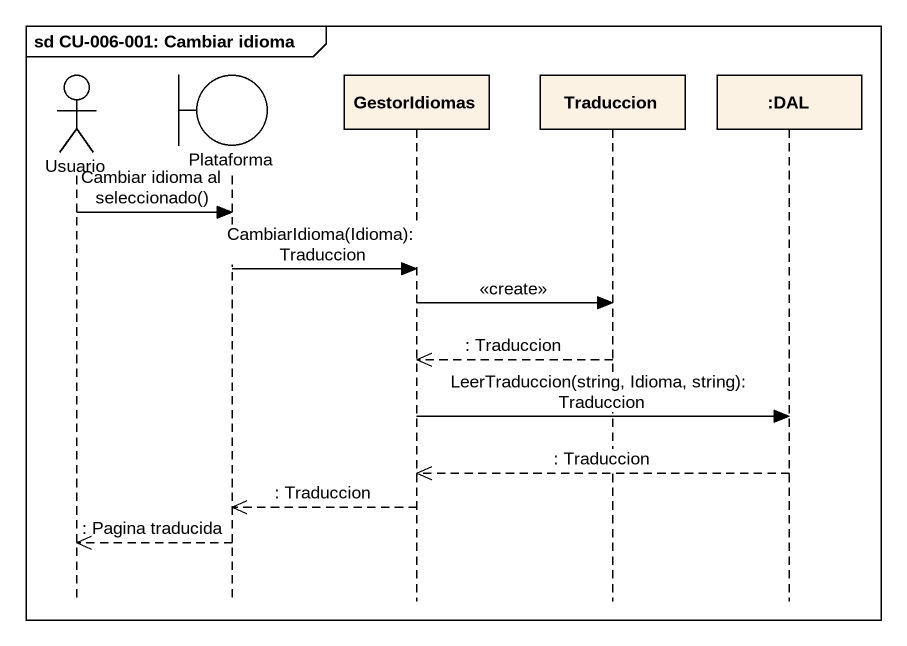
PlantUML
@startuml
mainframe sd CU-006-001: Cambiar idioma
hide footbox
actor Usuario
boundary Plataforma
participant GestorIdiomas
participant Traduccion
participant ":DAL" as DAL

Usuario -> Plataforma : Cambiar idioma al seleccionado()
Plataforma -> GestorIdiomas : CambiarIdioma(Idioma): Traduccion
GestorIdiomas -> Traduccion : <<create>>
Traduccion -->> GestorIdiomas : : Traduccion
GestorIdiomas -> DAL : LeerTraduccion(string, Idioma, string): Traduccion
DAL -->> GestorIdiomas : : Traduccion
GestorIdiomas -->> Plataforma : : Traduccion
Plataforma -->> Usuario : : Pagina traducida
@enduml
